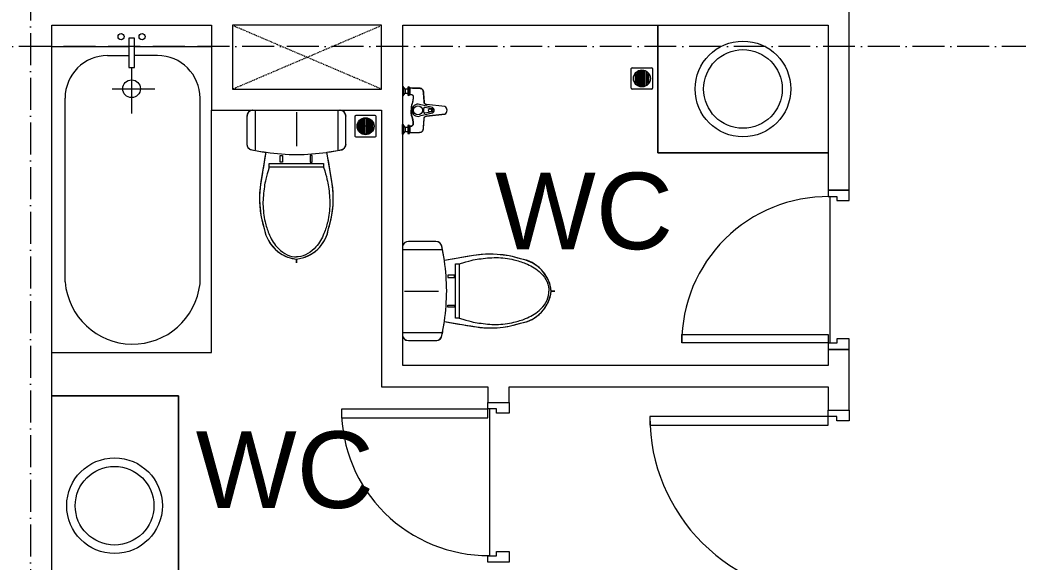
# Model space of a CAD drawing. Header units: millimetres. Extents: x -20144 to 122974, y -38328 to 48263.
# Drawn here: x 32351 to 37044, y 3925 to 6475 of the extents above; entities that cross this region are included whole.
import ezdxf

# ---------------------------------------------------------------- set-up
doc = ezdxf.new("R2010")
doc.units = ezdxf.units.MM
doc.linetypes.add('Dash', pattern=[6.35, 3.175, -3.175])
doc.linetypes.add('Grid Line', pattern=[4.2, 3, -0.6, 0, -0.6])
for name, color, linetype, lineweight in [('A-DETL-GENF', 31, 'Continuous', 5), ('A-DETL-GENF-HDLN', 161, 'Dash', 5), ('CHU', 181, 'Continuous', 5), ('CUA', 31, 'Continuous', 9), ('DIM', 1, 'Continuous', 5), ('DIM-200', 1, 'Continuous', 5), ('NET-CAT', 3, 'Continuous', 15), ('NET-THAY', 2, 'Continuous', 9), ('THIET-BI', 44, 'Continuous', 5), ('TRUC', 225, 'Continuous', 5)]:
    doc.layers.add(name, color=color, linetype=linetype, lineweight=lineweight)
doc.styles.add('Arial_3', font='arial_0.ttf', dxfattribs={"height": 400})
doc.styles.add('Arial_4', font='arial_0.ttf', dxfattribs={"height": 360})
doc.dimstyles.new('Diagonal_-_2mm_Arial', dxfattribs={"dimscale": 304.8, "dimtxt": 408.10376, "dimasz": 0.984252, "dimexe": 0.656168, "dimexo": 4.593176, "dimgap": 0.098425, "dimtad": 1, "dimdec": 0, "dimzin": 0, "dimdsep": 46, "dimtxsty": 'Arial_3', "dimblk1": 'OBLIQUE', "dimblk2": 'OBLIQUE', "dimsah": 1, "dimcen": 0.09, "dimdle": 0.656168, "dimazin": 0, "dimtfac": 1, "dimtdec": 4, "dimtix": 1, "dimtmove": 0, "dimatfit": 3, "dimfxl": 0, "dimtvp": 1, "dimtolj": 1, "dimtzin": 0, "dimlwd": 9, "dimlwe": 9, "dimarcsym": 0})

# ---------------------------------------------------------------- blocks, each defined once
blk = doc.blocks.new('CUA WC - Type 1-1365096-MẶT BẰNG TẦNG 5 ĐẾN TẦNG 22')
at = {"layer": 'CUA'}
for p, q in [((-242.5, 740.3), (-202.5, 740.3)), ((-242.5, 52.3), (-242.5, 740.3)), ((-202.5, 740.3), (-202.5, 52.3)), ((-202.5, 52.3), (-242.5, 52.3))]:
    blk.add_line(p, q, dxfattribs=at)
at = {"layer": 'CUA', "lineweight": 5}
for p, q in [((-243.5, 52.3), (-273.5, 52.3)), ((-273.5, 52.3), (-273.5, -47.7)), ((-243.5, 11.3), (-243.5, 52.3)), ((476.5, 52.3), (446.5, 52.3)), ((446.5, 52.3), (446.5, 11.3)), ((476.5, -47.7), (476.5, 52.3)), ((-223.5, 11.3), (-243.5, 11.3)), ((-223.5, -47.7), (-223.5, 11.3)), ((446.5, 11.3), (426.5, 11.3)), ((426.5, 11.3), (426.5, -47.7)), ((-273.5, -47.7), (-223.5, -47.7)), ((426.5, -47.7), (476.5, -47.7))]:
    blk.add_line(p, q, dxfattribs=at)
blk.add_arc((-242.5, 52.3), 688, 359.5, 90, dxfattribs=at)
blk = doc.blocks.new('CUA WC - Type 1-1365100-MẶT BẰNG TẦNG 5 ĐẾN TẦNG 22')
at = {"layer": 'CUA', "lineweight": 5}
for p, q in [((-273.5, -52.3), (-273.5, 47.7)), ((-273.5, 47.7), (-223.5, 47.7)), ((-223.5, 47.7), (-223.5, -11.3)), ((426.5, 47.7), (476.5, 47.7)), ((426.5, -11.3), (426.5, 47.7)), ((476.5, 47.7), (476.5, -52.3)), ((-243.5, -11.3), (-243.5, -52.3)), ((-223.5, -11.3), (-243.5, -11.3)), ((446.5, -11.3), (426.5, -11.3)), ((446.5, -52.3), (446.5, -11.3)), ((-243.5, -52.3), (-273.5, -52.3)), ((476.5, -52.3), (446.5, -52.3))]:
    blk.add_line(p, q, dxfattribs=at)
at = {"layer": 'CUA'}
for p, q in [((-202.5, -52.3), (-242.5, -52.3)), ((-242.5, -52.3), (-242.5, -740.3)), ((-202.5, -740.3), (-202.5, -52.3)), ((-242.5, -740.3), (-202.5, -740.3))]:
    blk.add_line(p, q, dxfattribs=at)
at = {"layer": 'CUA', "lineweight": 5}
blk.add_arc((-242.5, -52.3), 688, 270, 0.5, dxfattribs=at)
blk = doc.blocks.new('CUA PHONG NGU - Type 1-1365695-MẶT BẰNG TẦNG 5 ĐẾN TẦNG 22')
at = {"layer": 'CUA', "lineweight": 5}
for p, q in [((-348.5, -52.3), (-348.5, 47.7)), ((-348.5, 47.7), (-298.5, 47.7)), ((-298.5, 47.7), (-298.5, -11.3)), ((501.5, 47.7), (551.5, 47.7)), ((501.5, -11.3), (501.5, 47.7)), ((551.5, 47.7), (551.5, -52.3)), ((-318.5, -11.3), (-318.5, -52.3)), ((-298.5, -11.3), (-318.5, -11.3)), ((521.5, -11.3), (501.5, -11.3)), ((521.5, -52.3), (521.5, -11.3)), ((-318.5, -52.3), (-348.5, -52.3)), ((551.5, -52.3), (521.5, -52.3))]:
    blk.add_line(p, q, dxfattribs=at)
at = {"layer": 'CUA'}
for p, q in [((-277.5, -52.3), (-317.5, -52.3)), ((-317.5, -52.3), (-317.5, -890.3)), ((-277.5, -890.3), (-277.5, -52.3)), ((-317.5, -890.3), (-277.5, -890.3))]:
    blk.add_line(p, q, dxfattribs=at)
at = {"layer": 'CUA', "lineweight": 5}
blk.add_arc((-317.5, -52.3), 838, 270, 0.5, dxfattribs=at)
blk = doc.blocks.new('X-XI1 - X-XI-1381924-MẶT BẰNG TẦNG 5 ĐẾN TẦNG 22')
at = {"layer": 'THIET-BI'}
for p, q in [((-230.6, -16.8), (-233.2, -33.2)), ((-233.2, -29), (-233.2, -157.9)), ((-233.2, -29), (-233.2, -157.9)), ((-233.2, -33.2), (-233.2, -45)), ((-233.2, -45), (-233.2, -157.9)), ((-227.9, -12.2), (-230.6, -16.8)), ((-222, -6.1), (-227.9, -12.2)), ((-212.4, -1.2), (-222, -6.1)), ((-206, -0.2), (-212.4, -1.2)), ((-194.6, -0.2), (-194.6, -185.7)), ((0, -9.4), (0, -169.7)), ((194.6, -0.2), (194.6, -186.1)), ((215, -2.1), (205.5, -0.2)), ((219.3, -4.2), (215, -2.1)), ((224.8, -8.5), (219.3, -4.2)), ((227.7, -12), (224.8, -8.5)), ((231.6, -19.3), (227.7, -12)), ((233.2, -29), (231.6, -19.3)), ((233.2, -157.9), (233.2, -29)), ((233.2, -157.9), (233.2, -29)), ((233.2, -157.9), (233.2, -29)), ((-233.2, -157.9), (-232.9, -162.1)), ((-232.9, -162.1), (-231, -169.1)), ((-231, -169.1), (-228, -174.5)), ((-228, -174.5), (-224.2, -178.9)), ((-224.2, -178.9), (-216.9, -183.9)), ((-216.9, -183.9), (-209.4, -186.4)), ((-209.4, -186.4), (-202.4, -187.7)), ((143.8, -197.5), (212.9, -185.5)), ((212.9, -185.5), (220.8, -181.7)), ((220.8, -181.7), (226.5, -176.5)), ((226.5, -176.5), (231.9, -166.7)), ((231.9, -166.7), (233.2, -157.9)), ((-202.4, -187.7), (-192, -189.7)), ((-192, -189.7), (-184.2, -191.1)), ((-184.2, -191.1), (-168, -193.8)), ((-168, -193.8), (-149.9, -196.6)), ((-143.8, -197.5), (-166.7, -335.2)), ((-143.8, -197.5), (-166.7, -335.2)), ((-147.8, -221.1), (-155.3, -266.3)), ((-149.9, -196.6), (-143.8, -197.5)), ((-143.8, -197.5), (-147.8, -221.1)), ((-76.6, -213.5), (-66.1, -213.5)), ((-76.6, -245), (-76.6, -213.5)), ((-66.1, -213.5), (-66.1, -245)), ((64, -213.5), (64, -245)), ((74.4, -213.5), (64, -213.5)), ((74.4, -245), (74.4, -213.5)), ((166.7, -335.2), (143.8, -197.5)), ((166.7, -335.2), (143.8, -197.5)), ((146.9, -216.1), (143.8, -197.5)), ((151.8, -245.3), (146.9, -216.1)), ((-157.7, -280.9), (-161.5, -303.8)), ((-155.3, -266.3), (-157.7, -280.9)), ((-127.7, -249.9), (127.7, -249.9)), ((-127.7, -267.8), (-127.7, -249.9)), ((-8.6, -267.8), (-127.7, -267.8)), ((-66.1, -245), (-76.6, -245)), ((127.7, -267.8), (-8.6, -267.8)), ((64, -245), (74.4, -245)), ((127.7, -249.9), (127.7, -267.8)), ((157.2, -277.8), (151.8, -245.3)), ((161.7, -304.9), (157.2, -277.8)), ((-164.6, -322), (-168.9, -349)), ((-161.5, -303.8), (-164.6, -322)), ((166.7, -335.2), (161.7, -304.9)), ((-171, -365.1), (-172.5, -383)), ((-168.9, -349), (-171, -365.1)), ((171.6, -371), (166.7, -335.2)), ((173.2, -395.8), (171.6, -371)), ((-172.5, -383), (-173.5, -402.2)), ((-173.5, -402.2), (-173.1, -436.1)), ((173.5, -426.5), (173.2, -395.8)), ((-173.1, -436.1), (-172.5, -446.5)), ((-172.5, -446.5), (-169.6, -474.8)), ((165.2, -502.3), (172.5, -446.5)), ((172.5, -446.5), (173.5, -426.5)), ((-169.6, -474.8), (-166.5, -495.3)), ((-166.5, -495.3), (-161.1, -520.9)), ((161.7, -518.5), (165.2, -502.3)), ((-161.1, -520.9), (-151.4, -555.9)), ((-151.4, -555.9), (-143.5, -587)), ((145.5, -581), (151.4, -555.9)), ((151.4, -555.9), (155.1, -543.7)), ((155.1, -543.7), (161.7, -518.5)), ((-143.5, -587), (-131.8, -612.8)), ((131.6, -613.2), (145.5, -581)), ((-131.8, -612.8), (-121.7, -628.9)), ((-121.7, -628.9), (-100.2, -653.8)), ((-100.2, -653.8), (-87.5, -664.8)), ((86, -665.9), (100.2, -653.8)), ((100.2, -653.8), (114.1, -638.9)), ((114.1, -638.9), (131.6, -613.2)), ((-87.5, -664.8), (-69.9, -676.9)), ((-69.9, -676.9), (-49.6, -687.2)), ((-49.6, -687.2), (-19.9, -696.9)), ((-19.9, -696.9), (0, -700.2)), ((0, -700.2), (34.6, -692.9)), ((0, -700.2), (0, -702.7)), ((0, -712.5), (0, -700.2)), ((0, -700.3), (0, -710.2)), ((0, -702.7), (0, -715.9)), ((34.6, -692.9), (60.8, -681.9)), ((60.8, -681.9), (86, -665.9)), ((0, -710.2), (0, -716.9)), ((0, -717.2), (0, -712.5)), ((0, -716.9), (0, -717.2))]:
    blk.add_line(p, q, dxfattribs=at)
for centre, radius, start, end in [((-204.3, -29), 29, 91.2985, 180), ((-204.3, -29), 29, 93.7205, 180), ((204.3, -29), 29, 0, 88.7015), ((204.3, -29), 29, 360, 86.2795), ((-204.3, -157.9), 29, 180, 259.8599), ((-204.3, -157.9), 29, 180, 259.8599), ((18.1, 960), 1168.8, 258.7762, 262.0348), ((18.1, 960), 1168.8, 258.7762, 262.0348), ((-18.1, 960), 1168.8, 277.9652, 281.2238), ((-18.1, 960), 1168.8, 277.9652, 281.2238), ((204.3, -157.9), 29, 280.1401, 360), ((204.3, -157.9), 29, 280.1401, 0), ((18.1, 960), 1168.8, 262.1447, 269.1633), ((-16, 957.7), 1166.4, 270.8375, 277.7683), ((287.1, -414.4), 460.7, 170.0941, 197.8856), ((287.1, -414.4), 460.7, 170.0941, 197.8856), ((-287.1, -414.4), 460.7, 342.1144, 9.9059), ((-287.1, -414.4), 460.7, 342.1144, 9.9059), ((18.2, -529.6), 171.6, 188.8267, 263.9098), ((18.2, -529.6), 171.6, 188.8267, 263.9098), ((-18.2, -529.6), 171.6, 276.0902, 351.1733), ((-18.2, -529.6), 171.6, 276.0902, 351.1733)]:
    blk.add_arc(centre, radius, start, end, dxfattribs=at)
for points in [[(-127.7, -267.8), (-143.4, -315.6), (-152.2, -364.8), (-160.3, -442.2), (-151, -516.8), (-129.6, -585.3), (-93.5, -652), (-37.5, -689.3), (-2.9, -689.4), (0, -689.4)], [(127.7, -267.8), (143.4, -315.6), (152.2, -364.8), (160.3, -442.2), (151, -516.8), (129.6, -585.3), (93.5, -652), (37.5, -689.3), (2.9, -689.4), (0, -689.4)]]:
    blk.add_open_spline(points, degree=3, knots=[12.724379, 12.724379, 12.724379, 12.724379, 75.096459, 151.912755, 228.70098, 282.501534, 351.034079, 439.49288, 447.51098, 447.51098, 447.51098, 447.51098], dxfattribs=at)
blk = doc.blocks.new('X-XI1 - X-XI-V3-MẶT BẰNG TẦNG 5 ĐẾN TẦNG 22')
at = {"layer": 'THIET-BI'}
for p, q in [((-230.6, -16.8), (-233.2, -33.2)), ((-233.2, -29), (-233.2, -157.9)), ((-233.2, -29), (-233.2, -157.9)), ((-233.2, -33.2), (-233.2, -45)), ((-233.2, -45), (-233.2, -157.9)), ((-227.9, -12.2), (-230.6, -16.8)), ((-222, -6.1), (-227.9, -12.2)), ((-213.6, -1.8), (-222, -6.1)), ((-194.6, -1.8), (-194.6, -185.7)), ((0, -9.4), (0, -169.7)), ((194.6, -1.8), (194.6, -186.1)), ((219.3, -4.2), (215, -2.1)), ((224.8, -8.5), (219.3, -4.2)), ((227.7, -12), (224.8, -8.5)), ((231.6, -19.3), (227.7, -12)), ((233.2, -29), (231.6, -19.3)), ((233.2, -157.9), (233.2, -29)), ((233.2, -157.9), (233.2, -29)), ((233.2, -157.9), (233.2, -29)), ((-233.2, -157.9), (-232.9, -162.1)), ((-232.9, -162.1), (-231, -169.1)), ((-231, -169.1), (-228, -174.5)), ((-228, -174.5), (-224.2, -178.9)), ((-224.2, -178.9), (-216.9, -183.9)), ((-216.9, -183.9), (-209.4, -186.4)), ((-209.4, -186.4), (-202.4, -187.7)), ((143.8, -197.5), (212.9, -185.5)), ((212.9, -185.5), (220.8, -181.7)), ((220.8, -181.7), (226.5, -176.5)), ((226.5, -176.5), (231.9, -166.7)), ((231.9, -166.7), (233.2, -157.9)), ((-202.4, -187.7), (-192, -189.7)), ((-192, -189.7), (-184.2, -191.1)), ((-184.2, -191.1), (-168, -193.8)), ((-168, -193.8), (-149.9, -196.6)), ((-143.8, -197.5), (-166.7, -335.2)), ((-143.8, -197.5), (-166.7, -335.2)), ((-147.8, -221.1), (-155.3, -266.3)), ((-149.9, -196.6), (-143.8, -197.5)), ((-143.8, -197.5), (-147.8, -221.1)), ((-76.6, -213.5), (-66.1, -213.5)), ((-76.6, -245), (-76.6, -213.5)), ((-66.1, -213.5), (-66.1, -245)), ((64, -213.5), (64, -245)), ((74.4, -213.5), (64, -213.5)), ((74.4, -245), (74.4, -213.5)), ((166.7, -335.2), (143.8, -197.5)), ((166.7, -335.2), (143.8, -197.5)), ((146.9, -216.1), (143.8, -197.5)), ((151.8, -245.3), (146.9, -216.1)), ((-157.7, -280.9), (-161.5, -303.8)), ((-155.3, -266.3), (-157.7, -280.9)), ((-127.7, -249.9), (127.7, -249.9)), ((-127.7, -267.8), (-127.7, -249.9)), ((-8.6, -267.8), (-127.7, -267.8)), ((-66.1, -245), (-76.6, -245)), ((127.7, -267.8), (-8.6, -267.8)), ((64, -245), (74.4, -245)), ((127.7, -249.9), (127.7, -267.8)), ((157.2, -277.8), (151.8, -245.3)), ((161.7, -304.9), (157.2, -277.8)), ((-164.6, -322), (-168.9, -349)), ((-161.5, -303.8), (-164.6, -322)), ((166.7, -335.2), (161.7, -304.9)), ((-171, -365.1), (-172.5, -383)), ((-168.9, -349), (-171, -365.1)), ((171.6, -371), (166.7, -335.2)), ((173.2, -395.8), (171.6, -371)), ((-172.5, -383), (-173.5, -402.2)), ((-173.5, -402.2), (-173.1, -436.1)), ((173.5, -426.5), (173.2, -395.8)), ((-173.1, -436.1), (-172.5, -446.5)), ((-172.5, -446.5), (-169.6, -474.8)), ((165.2, -502.3), (172.5, -446.5)), ((172.5, -446.5), (173.5, -426.5)), ((-169.6, -474.8), (-166.5, -495.3)), ((-166.5, -495.3), (-161.1, -520.9)), ((161.7, -518.5), (165.2, -502.3)), ((-161.1, -520.9), (-151.4, -555.9)), ((-151.4, -555.9), (-143.5, -587)), ((145.5, -581), (151.4, -555.9)), ((151.4, -555.9), (155.1, -543.7)), ((155.1, -543.7), (161.7, -518.5)), ((-143.5, -587), (-131.8, -612.8)), ((131.6, -613.2), (145.5, -581)), ((-131.8, -612.8), (-121.7, -628.9)), ((-121.7, -628.9), (-100.2, -653.8)), ((-100.2, -653.8), (-87.5, -664.8)), ((86, -665.9), (100.2, -653.8)), ((100.2, -653.8), (114.1, -638.9)), ((114.1, -638.9), (131.6, -613.2)), ((-87.5, -664.8), (-69.9, -676.9)), ((-69.9, -676.9), (-49.6, -687.2)), ((-49.6, -687.2), (-19.9, -696.9)), ((-19.9, -696.9), (0, -700.2)), ((0, -700.2), (34.6, -692.9)), ((0, -700.2), (0, -702.7)), ((0, -712.5), (0, -700.2)), ((0, -700.3), (0, -710.2)), ((0, -702.7), (0, -715.9)), ((34.6, -692.9), (60.8, -681.9)), ((60.8, -681.9), (86, -665.9)), ((0, -710.2), (0, -716.9)), ((0, -717.2), (0, -712.5)), ((0, -716.9), (0, -717.2))]:
    blk.add_line(p, q, dxfattribs=at)
for centre, radius, start, end in [((-204.3, -29), 29, 99.5255, 180), ((-204.3, -29), 29, 109.1929, 180), ((204.3, -29), 29, 0, 80.4745), ((204.3, -29), 29, 360, 70.8071), ((-204.3, -157.9), 29, 180, 259.8599), ((-204.3, -157.9), 29, 180, 259.8599), ((18.1, 960), 1168.8, 258.7762, 262.0348), ((18.1, 960), 1168.8, 258.7762, 262.0348), ((-18.1, 960), 1168.8, 277.9652, 281.2238), ((-18.1, 960), 1168.8, 277.9652, 281.2238), ((204.3, -157.9), 29, 280.1401, 360), ((204.3, -157.9), 29, 280.1401, 0), ((18.1, 960), 1168.8, 262.1447, 269.1633), ((-16, 957.7), 1166.4, 270.8375, 277.7683), ((287.1, -414.4), 460.7, 170.0941, 197.8856), ((287.1, -414.4), 460.7, 170.0941, 197.8856), ((-287.1, -414.4), 460.7, 342.1144, 9.9059), ((-287.1, -414.4), 460.7, 342.1144, 9.9059), ((18.2, -529.6), 171.6, 188.8267, 263.9098), ((18.2, -529.6), 171.6, 188.8267, 263.9098), ((-18.2, -529.6), 171.6, 276.0902, 351.1733), ((-18.2, -529.6), 171.6, 276.0902, 351.1733)]:
    blk.add_arc(centre, radius, start, end, dxfattribs=at)
for points in [[(-127.7, -267.8), (-143.4, -315.6), (-152.2, -364.8), (-160.3, -442.2), (-151, -516.8), (-129.6, -585.3), (-93.5, -652), (-37.5, -689.3), (-2.9, -689.4), (0, -689.4)], [(127.7, -267.8), (143.4, -315.6), (152.2, -364.8), (160.3, -442.2), (151, -516.8), (129.6, -585.3), (93.5, -652), (37.5, -689.3), (2.9, -689.4), (0, -689.4)]]:
    blk.add_open_spline(points, degree=3, knots=[12.724379, 12.724379, 12.724379, 12.724379, 75.096459, 151.912755, 228.70098, 282.501534, 351.034079, 439.49288, 447.51098, 447.51098, 447.51098, 447.51098], dxfattribs=at)
blk = doc.blocks.new('X-SEN - X-SEN-1305592-MẶT BẰNG TẦNG 5 ĐẾN TẦNG 22')
at = {"layer": 'THIET-BI'}
for p, q in [((-67.5, 0), (-112.5, 0)), ((-112.5, 0), (-112.5, -3.8)), ((-112.5, 0), (-67.5, 0)), ((-112.5, -3.8), (-112.5, 0)), ((-67.5, -3.8), (-67.5, 0)), ((-67.5, 0), (-67.5, -3.8)), ((112.5, 0), (67.5, 0)), ((67.5, 0), (67.5, -3.8)), ((67.5, 0), (67.5, -3.8)), ((112.5, 0), (67.5, 0)), ((112.5, -3.8), (112.5, 0)), ((112.5, -3.8), (112.5, 0)), ((-112.5, -3.8), (-99.9, -12.6)), ((-67.5, -3.8), (-112.5, -3.8)), ((-112.5, -3.8), (-99.9, -12.6)), ((-99.9, -25.3), (-107.2, -25.3)), ((-72.8, -25.3), (-107.2, -25.3)), ((-107.2, -34.3), (-105.1, -34.3)), ((-107.2, -34.3), (-72.8, -34.3)), ((-105.1, -34.3), (-105.1, -37.2)), ((-105.1, -34.3), (-105.1, -37.2)), ((-74.9, -34.3), (-105.1, -34.3)), ((-105.1, -37.2), (-74.9, -37.2)), ((-99.9, -12.6), (-99.9, -25.3)), ((-99.9, -12.6), (-80.1, -12.6)), ((-80.1, -12.6), (-99.9, -12.6)), ((-99.9, -12.6), (-99.9, -25.3)), ((-80.1, -12.6), (-67.5, -3.8)), ((-80.1, -12.6), (-67.5, -3.8)), ((-80.1, -25.3), (-80.1, -12.6)), ((-80.1, -25.3), (-80.1, -12.6)), ((-72.8, -25.3), (-80.1, -25.3)), ((-74.9, -37.2), (-74.9, -34.3)), ((-74.9, -34.3), (-72.8, -34.3)), ((-74.9, -37.2), (-74.9, -34.3)), ((67.5, -3.8), (80.1, -12.6)), ((112.5, -3.8), (67.5, -3.8)), ((67.5, -3.8), (80.1, -12.6)), ((80.1, -25.3), (72.8, -25.3)), ((107.2, -25.3), (72.8, -25.3)), ((72.8, -34.3), (74.9, -34.3)), ((72.8, -34.3), (107.2, -34.3)), ((74.9, -34.3), (74.9, -37.2)), ((74.9, -34.3), (74.9, -37.2)), ((105.1, -34.3), (74.9, -34.3)), ((74.9, -37.2), (105.1, -37.2)), ((80.1, -12.6), (80.1, -25.3)), ((99.9, -12.6), (80.1, -12.6)), ((80.1, -12.6), (99.9, -12.6)), ((99.9, -12.6), (80.1, -12.6)), ((80.1, -12.6), (80.1, -25.3)), ((99.9, -12.6), (112.5, -3.8)), ((99.9, -12.6), (112.5, -3.8)), ((99.9, -25.3), (99.9, -12.6)), ((99.9, -25.3), (99.9, -12.6)), ((107.2, -25.3), (99.9, -25.3)), ((105.1, -37.2), (105.1, -34.3)), ((105.1, -34.3), (107.2, -34.3)), ((105.1, -37.2), (105.1, -34.3)), ((-12.9, -141.7), (-27.6, -80.8)), ((12.9, -141.7), (27.6, -80.8)), ((-27.3, -113.1), (-17.5, -199.2)), ((-17.5, -199.2), (-27.3, -113.1)), ((-7.7, -139.6), (-13.8, -105.5)), ((7.7, -139.6), (13.8, -105.5)), ((17.5, -199.2), (27.3, -113.1)), ((17.5, -199.2), (27.3, -113.1))]:
    blk.add_line(p, q, dxfattribs=at)
for centre, radius in [((0, -73.2), 21.5), ((0, -130.1), 7.2)]:
    blk.add_circle(centre, radius, dxfattribs=at)
for centre, radius, start, end in [((-102.9, -29.8), 6.9, 148.0246, 211.9754), ((-102.9, -29.8), 6.9, 148.0246, 211.9754), ((-107.2, -27.1), 1.8, 90, 148.0246), ((-107.2, -27.1), 1.8, 90, 148.0246), ((-107.2, -32.5), 1.8, 211.9754, 270), ((-107.2, -32.5), 1.8, 211.9754, 270), ((-112.5, -29.8), 6.9, 319.2845, 40.7155), ((-94.4, -29.8), 6.9, 139.2845, 220.7155), ((-85.4, -29.8), 6.9, 319.2845, 40.7155), ((-67.5, -29.8), 6.9, 139.2845, 220.7155), ((-72.8, -27.1), 1.8, 31.9754, 90), ((-72.8, -27.1), 1.8, 31.9754, 90), ((-72.8, -32.5), 1.8, 270, 328.0246), ((-72.8, -32.5), 1.8, 270, 328.0246), ((-77.1, -29.8), 6.9, 328.0246, 31.9754), ((-77.1, -29.8), 6.9, 328.0246, 31.9754), ((-0.4, -73.2), 28.3, 89.2517, 195.6693), ((0.4, -73.2), 28.3, 344.3307, 90.7483), ((77.1, -29.8), 6.9, 148.0246, 211.9754), ((77.1, -29.8), 6.9, 148.0246, 211.9754), ((72.8, -27.1), 1.8, 90, 148.0246), ((72.8, -27.1), 1.8, 90, 148.0246), ((72.8, -32.5), 1.8, 211.9754, 270), ((72.8, -32.5), 1.8, 211.9754, 270), ((67.5, -29.8), 6.9, 319.2845, 40.7155), ((85.6, -29.8), 6.9, 139.2845, 220.7155), ((94.6, -29.8), 6.9, 319.2845, 40.7155), ((112.5, -29.8), 6.9, 139.2845, 220.7155), ((107.2, -27.1), 1.8, 31.9754, 90), ((107.2, -27.1), 1.8, 31.9754, 90), ((107.2, -32.5), 1.8, 270, 328.0246), ((107.2, -32.5), 1.8, 270, 328.0246), ((102.9, -29.8), 6.9, 328.0246, 31.9754), ((102.9, -29.8), 6.9, 328.0246, 31.9754), ((-9.4, -104.7), 4.5, 74.0703, 190.1556), ((-0.4, -73.2), 28.3, 254.0703, 270.7483), ((0, -136.6), 8.24, 201.1294, 338.8706), ((0.4, -73.2), 28.3, 269.2517, 285.9297), ((9.4, -104.7), 4.5, 349.8444, 105.9297), ((0, -134.7), 14.7, 208.4144, 331.5856), ((0, -191), 19.3, 205.0481, 334.9519), ((0, -191), 19.3, 205.0481, 334.9519)]:
    blk.add_arc(centre, radius, start, end, dxfattribs=at)
for points, knots in [([(-105.1, -37.2), (-105.1, -39.1), (-104.9, -42.9), (-104.7, -48.5), (-104.5, -54.2), (-104.2, -61.7), (-103.9, -68.4), (-103.8, -73.6), (-103.7, -75.5), (-103.7, -76.7), (-103.6, -77.6), (-103.6, -78.6), (-103.6, -79.8), (-103.6, -81), (-103.5, -81.8), (-103.5, -82.3), (-103.5, -82.6), (-103.4, -83), (-103.4, -83.5), (-103.3, -84.3), (-103.2, -85.5), (-103.1, -86.6), (-102.8, -87.6), (-102.6, -88.2), (-102.3, -88.9), (-101.9, -89.7), (-101.3, -90.8), (-100.6, -91.7), (-100, -92.5), (-99, -93.6), (-97.8, -94.7), (-96.2, -95.8), (-95, -96.6), (-93.7, -97.2), (-92.4, -97.7), (-91.2, -98.1), (-90.3, -98.4), (-89.6, -98.5), (-88.9, -98.7), (-88, -98.8), (-86.8, -99), (-85.6, -99.1), (-84.7, -99.1), (-84, -99.2), (-83.3, -99.3), (-82.3, -99.4), (-81.2, -99.5), (-79.7, -99.6), (-77.9, -99.8), (-75.5, -100), (-72.8, -100.2), (-70, -100.5), (-66.3, -100.8), (-61.6, -101.2), (-56, -101.5), (-51.7, -101.8), (-48.8, -101.9), (-47.3, -101.9), (-46.1, -101.9), (-45.1, -102), (-44.4, -102), (-43.6, -102), (-42.6, -102), (-41.4, -102), (-40.1, -102), (-39.3, -102.1), (-38.8, -102.1), (-38.5, -102.2), (-38.1, -102.2), (-37.6, -102.3), (-36.8, -102.4), (-35.6, -102.6), (-34.3, -103), (-33.2, -103.5), (-32.5, -104), (-31.7, -104.6), (-30.5, -105.7), (-29, -107.6), (-27.9, -110.1), (-27.4, -112), (-27.3, -113.1)], [0, 0, 0, 0, 0.041667, 0.083333, 0.125, 0.166667, 0.25, 0.270833, 0.28125, 0.291667, 0.296875, 0.302083, 0.3125, 0.322917, 0.328125, 0.330729, 0.333333, 0.335938, 0.338542, 0.34375, 0.354167, 0.364583, 0.369792, 0.375, 0.380208, 0.385417, 0.395833, 0.40625, 0.411458, 0.416667, 0.4375, 0.447917, 0.458333, 0.46875, 0.479167, 0.489583, 0.494792, 0.5, 0.505208, 0.510417, 0.520833, 0.53125, 0.536458, 0.541667, 0.546875, 0.552083, 0.5625, 0.572917, 0.583333, 0.604167, 0.625, 0.645833, 0.666667, 0.708333, 0.75, 0.791667, 0.802083, 0.8125, 0.822917, 0.828125, 0.833333, 0.838542, 0.84375, 0.854167, 0.864583, 0.869792, 0.872396, 0.875, 0.877604, 0.880208, 0.885417, 0.895833, 0.90625, 0.916667, 0.921875, 0.927083, 0.9375, 0.958333, 0.979167, 1, 1, 1, 1]), ([(-105.1, -37.2), (-104.5, -52.3), (-103.9, -68.7), (-103.3, -87.5), (-99.6, -93.9), (-92.4, -98.5), (-72.6, -100.1), (-54, -102.2), (-33.9, -102), (-28.7, -107.4), (-27.8, -111), (-27.3, -113.1)], [0, 0, 0, 0, 45.441328, 49.333631, 56.110562, 66.562664, 73.682324, 114.966912, 125.570438, 129.900151, 136.284558, 136.284558, 136.284558, 136.284558]), ([(0, -41), (-2, -40.9), (-5.6, -40.9), (-10.3, -41.2), (-14.4, -41.6), (-18, -42.2), (-21.2, -42.9), (-24.2, -43.7), (-27.1, -44.6), (-30, -45.4), (-32.9, -46.3), (-35.8, -47.2), (-38.8, -47.9), (-41.8, -48.6), (-45.1, -49.2), (-48.4, -49.8), (-51.8, -50.2), (-54.8, -50.5), (-56.9, -50.7), (-58.1, -50.8), (-59, -50.9), (-59.9, -51), (-60.8, -51), (-61.7, -51), (-62.4, -51), (-63, -51), (-63.6, -51), (-64.4, -50.9), (-65.1, -50.8), (-65.7, -50.7), (-66.1, -50.6), (-66.5, -50.5), (-67.1, -50.4), (-68.1, -50.1), (-69.1, -49.6), (-70.1, -49), (-71.1, -48.3), (-72, -47.4), (-72.8, -46.6), (-73.3, -45.8), (-73.8, -45.1), (-74.1, -44.3), (-74.4, -43.5), (-74.6, -42.6), (-74.7, -41.9), (-74.8, -41.3), (-74.8, -40.9), (-74.9, -40.4), (-74.9, -39.8), (-74.9, -38.8), (-74.9, -37.9), (-74.9, -37.2)], [0, 0, 0, 0, 0.041667, 0.083333, 0.125, 0.166667, 0.208333, 0.25, 0.291667, 0.333333, 0.375, 0.416667, 0.458333, 0.5, 0.541667, 0.583333, 0.625, 0.666667, 0.6875, 0.697917, 0.708333, 0.71875, 0.729167, 0.739583, 0.75, 0.755208, 0.760417, 0.770833, 0.78125, 0.786458, 0.791667, 0.796875, 0.802083, 0.8125, 0.833333, 0.84375, 0.854167, 0.875, 0.885417, 0.895833, 0.90625, 0.916667, 0.927083, 0.9375, 0.947917, 0.953125, 0.958333, 0.963542, 0.96875, 0.979167, 1, 1, 1, 1]), ([(-74.9, -37.2), (-74.9, -39.9), (-75, -44.9), (-67.9, -51.6), (-55.3, -50.7), (-39.4, -48.7), (-24.4, -43.4), (-11.8, -40.7), (0, -41)], [0, 0, 0, 0, 8.475038, 15.961674, 29.255673, 47.963091, 70.422589, 93.837243, 93.837243, 93.837243, 93.837243]), ([(74.9, -37.2), (74.9, -37.9), (74.9, -38.8), (74.9, -39.8), (74.9, -40.4), (74.8, -40.9), (74.8, -41.3), (74.7, -41.9), (74.6, -42.6), (74.4, -43.3), (74.3, -43.9), (74.1, -44.4), (73.8, -45.1), (73.3, -45.8), (72.8, -46.6), (72, -47.4), (71.1, -48.3), (70.1, -49), (69.1, -49.6), (68.1, -50.1), (67.1, -50.4), (66.5, -50.5), (66.1, -50.6), (65.7, -50.7), (65.1, -50.8), (64.4, -50.9), (63.5, -51), (62.7, -51), (62.1, -51), (61.5, -51), (60.8, -51), (59.9, -51), (59, -50.9), (58.1, -50.8), (56.9, -50.7), (54.8, -50.5), (51.8, -50.2), (47.2, -49.6), (41.8, -48.7), (36.8, -47.4), (32.9, -46.3), (30, -45.4), (27.1, -44.6), (24.2, -43.7), (21.2, -42.9), (18, -42.2), (14.4, -41.6), (10.3, -41.2), (5.6, -40.9), (2, -40.9), (0, -41)], [0, 0, 0, 0, 0.020833, 0.03125, 0.036458, 0.041667, 0.046875, 0.052083, 0.0625, 0.072917, 0.078125, 0.083333, 0.09375, 0.104167, 0.114583, 0.125, 0.145833, 0.15625, 0.166667, 0.1875, 0.197917, 0.203125, 0.208333, 0.213542, 0.21875, 0.229167, 0.239583, 0.25, 0.255208, 0.260417, 0.270833, 0.28125, 0.291667, 0.302083, 0.3125, 0.333333, 0.375, 0.416667, 0.5, 0.583333, 0.625, 0.666667, 0.708333, 0.75, 0.791667, 0.833333, 0.875, 0.916667, 0.958333, 1, 1, 1, 1]), ([(74.9, -37.2), (74.9, -39.9), (75, -44.9), (67.9, -51.6), (55.3, -50.7), (39.4, -48.7), (24.4, -43.4), (11.8, -40.7), (0, -41)], [0, 0, 0, 0, 8.475038, 15.961674, 29.255673, 47.963091, 70.422589, 93.837243, 93.837243, 93.837243, 93.837243]), ([(27.3, -113.1), (27.4, -112), (27.9, -110.1), (29, -107.6), (30.5, -105.7), (31.7, -104.6), (32.5, -104), (33.2, -103.5), (34.3, -103), (35.6, -102.6), (36.8, -102.4), (37.6, -102.3), (38.1, -102.2), (38.5, -102.2), (38.8, -102.1), (39.3, -102.1), (40.1, -102), (41.4, -102), (42.6, -102), (43.6, -102), (44.4, -102), (45.1, -102), (46.1, -101.9), (47.3, -101.9), (48.8, -101.9), (51.7, -101.8), (57.9, -101.4), (65.3, -100.9), (72.8, -100.2), (76.9, -99.8), (79.7, -99.6), (81.2, -99.5), (82.3, -99.4), (83.3, -99.3), (84, -99.2), (84.7, -99.1), (85.6, -99.1), (86.8, -99), (88, -98.8), (88.9, -98.7), (89.6, -98.5), (90.3, -98.4), (91.2, -98.1), (92.4, -97.7), (93.7, -97.2), (95, -96.6), (96.2, -95.8), (97.8, -94.7), (99.2, -93.4), (100.4, -91.9), (101.3, -90.8), (101.9, -89.7), (102.3, -88.9), (102.6, -88.2), (102.8, -87.6), (103.1, -86.6), (103.2, -85.5), (103.3, -84.3), (103.4, -83.5), (103.4, -83), (103.5, -82.6), (103.5, -82.3), (103.5, -81.8), (103.6, -81), (103.6, -79.8), (103.6, -78.6), (103.6, -77.6), (103.7, -76.7), (103.7, -75.5), (103.8, -73.6), (103.9, -70.3), (104.1, -65.5), (104.5, -54.2), (104.8, -44.8), (105.1, -37.2)], [0, 0, 0, 0, 0.020833, 0.041667, 0.0625, 0.072917, 0.078125, 0.083333, 0.09375, 0.104167, 0.114583, 0.119792, 0.122396, 0.125, 0.127604, 0.130208, 0.135417, 0.145833, 0.15625, 0.161458, 0.166667, 0.171875, 0.177083, 0.1875, 0.197917, 0.208333, 0.25, 0.333333, 0.375, 0.416667, 0.427083, 0.4375, 0.447917, 0.453125, 0.458333, 0.463542, 0.46875, 0.479167, 0.489583, 0.494792, 0.5, 0.505208, 0.510417, 0.520833, 0.53125, 0.541667, 0.552083, 0.5625, 0.583333, 0.59375, 0.604167, 0.614583, 0.619792, 0.625, 0.630208, 0.635417, 0.645833, 0.65625, 0.661458, 0.664062, 0.666667, 0.669271, 0.671875, 0.677083, 0.6875, 0.697917, 0.703125, 0.708333, 0.71875, 0.729167, 0.75, 0.791667, 0.833333, 1, 1, 1, 1]), ([(105.1, -37.2), (104.5, -52.3), (103.9, -68.7), (103.3, -87.5), (99.6, -93.9), (92.4, -98.5), (72.6, -100.1), (54, -102.2), (33.9, -102), (28.7, -107.4), (27.8, -111), (27.3, -113.1)], [0, 0, 0, 0, 45.441328, 49.333631, 56.110562, 66.562664, 73.682324, 114.966912, 125.570438, 129.900151, 136.284558, 136.284558, 136.284558, 136.284558])]:
    blk.add_open_spline(points, degree=3, knots=knots, dxfattribs=at)
blk = doc.blocks.new('X-BON TAM1 - X-BON TAM 2-1381930-MẶT BẰNG TẦNG 5 ĐẾN TẦNG 22')
at = {"layer": 'THIET-BI'}
for p, q in [((12.9, -61.4), (-12.9, -61.4)), ((-12.9, -61.4), (-12.9, -198.5)), ((12.9, -198.5), (12.9, -61.4)), ((-375, -100), (-12.9, -100)), ((12.9, -100), (375, -100)), ((-112.7, -142.6), (-12.9, -142.6)), ((121.7, -142.6), (12.9, -142.6)), ((-12.9, -198.5), (12.9, -198.5)), ((0, -198.5), (0, -415.4)), ((-91.8, -298.7), (108.5, -298.7)), ((-312.7, -1207.8), (-312.7, -342.6)), ((321.7, -1216.1), (321.7, -342.6)), ((375, -1540), (375, -400.2)), ((375, -1540), (375, -400.2)), ((-375, -1540), (375, -1540)), ((-375, -1540), (375, -1540))]:
    blk.add_line(p, q, dxfattribs=at)
for centre, radius in [((-49.4, -53.5), 14.5), ((49.4, -53.5), 14.5), ((0, -298.7), 41.7)]:
    blk.add_circle(centre, radius, dxfattribs=at)
for centre, radius, start, end in [((-112.7, -342.6), 200, 90, 180), ((121.7, -342.6), 200, 360, 90), ((4.9, -1181.3), 318.7, 184.7583, 353.7351)]:
    blk.add_arc(centre, radius, start, end, dxfattribs=at)
blk = doc.blocks.new('X-LA - X-LA 4-1383722-MẶT BẰNG TẦNG 5 ĐẾN TẦNG 22')
at = {"layer": 'THIET-BI'}
for p, q in [((-400, -0.2), (-400, -600)), ((-400, -600), (-400, -0.2)), ((-400, -600), (400, -600)), ((400, -600), (-400, -600))]:
    blk.add_line(p, q, dxfattribs=at)
for radius in [225, 185]:
    blk.add_circle((0, -300), radius, dxfattribs=at)
blk = doc.blocks.new('X-LA - X-LA 3-1383825-MẶT BẰNG TẦNG 5 ĐẾN TẦNG 22')
at = {"layer": 'THIET-BI'}
for p, q in [((516.3, -600), (516.3, -5.1)), ((516.3, -5.1), (516.3, -600)), ((-500, -600), (516.3, -600)), ((516.3, -600), (-500, -600))]:
    blk.add_line(p, q, dxfattribs=at)
for radius in [225, 185]:
    blk.add_circle((0, -300), radius, dxfattribs=at)
blk = doc.blocks.new('X-PHEU - X-PHEU-1231512-MẶT BẰNG TẦNG 5 ĐẾN TẦNG 22')
at = {"layer": 'THIET-BI'}
for p, q in [((25, 29), (25, 121)), ((29, 125), (121, 125)), ((47.5, 51.8), (47.5, 98.2)), ((52.5, 103.1), (52.5, 46.9)), ((57.5, 43.5), (57.5, 106.5)), ((62.5, 108.8), (62.5, 41.2)), ((67.5, 39.8), (67.5, 110.2)), ((72.5, 110.9), (72.5, 78.1)), ((77.5, 78.1), (77.5, 110.9)), ((82.5, 110.2), (82.5, 39.8)), ((87.5, 41.2), (87.5, 108.8)), ((92.5, 106.5), (92.5, 43.5)), ((97.5, 46.9), (97.5, 103.1)), ((102.5, 98.2), (102.5, 51.8)), ((125, 121), (125, 29)), ((42.5, 90.5), (42.5, 59.5)), ((72.5, 71.9), (72.5, 39.1)), ((77.5, 39.1), (77.5, 71.9)), ((107.5, 59.5), (107.5, 90.5)), ((121, 25), (29, 25))]:
    blk.add_line(p, q, dxfattribs=at)
blk.add_circle((75, 75), 40, dxfattribs=at)
for centre, radius, start, end in [((29, 121), 4, 90, 180), ((75, 75), 36, 139.8082, 154.5256), ((75, 75), 36, 119.0853, 128.6822), ((75, 75), 36, 102.0247, 110.3175), ((75, 75), 36, 90, 93.9821), ((75, 75), 36, 86.0179, 90), ((75, 75), 36, 69.6825, 77.9753), ((75, 75), 36, 51.3178, 60.9147), ((75, 75), 36, 25.4744, 40.1918), ((121, 121), 4, 0, 90), ((75, 75), 36, 205.4744, 220.1918), ((75, 75), 4, 128.6822, 231.3178), ((75, 75), 4, 308.6822, 51.3178), ((75, 75), 36, 319.8082, 334.5256), ((29, 29), 4, 180, 270), ((75, 75), 36, 231.3178, 240.9147), ((75, 75), 36, 249.6825, 257.9753), ((75, 75), 36, 266.0179, 270), ((75, 75), 36, 270, 273.9821), ((75, 75), 36, 282.0247, 290.3175), ((75, 75), 36, 299.0853, 308.6822), ((121, 29), 4, 270, 360)]:
    blk.add_arc(centre, radius, start, end, dxfattribs=at)
blk = doc.blocks.new('X-PHEU - X-PHEU-1365544-MẶT BẰNG TẦNG 5 ĐẾN TẦNG 22')
at = {"layer": 'THIET-BI'}
for p, q in [((25, -29), (25, -121)), ((121, -25), (29, -25)), ((52.5, -103.1), (52.5, -46.9)), ((57.5, -43.5), (57.5, -106.5)), ((62.5, -108.8), (62.5, -41.2)), ((67.5, -39.8), (67.5, -110.2)), ((72.5, -71.9), (72.5, -39.1)), ((77.5, -39.1), (77.5, -71.9)), ((82.5, -110.2), (82.5, -39.8)), ((87.5, -41.2), (87.5, -108.8)), ((92.5, -106.5), (92.5, -43.5)), ((97.5, -46.9), (97.5, -103.1)), ((125, -121), (125, -29)), ((42.5, -90.5), (42.5, -59.5)), ((47.5, -51.8), (47.5, -98.2)), ((72.5, -110.9), (72.5, -78.1)), ((77.5, -78.1), (77.5, -110.9)), ((102.5, -98.2), (102.5, -51.8)), ((107.5, -59.5), (107.5, -90.5)), ((29, -125), (121, -125))]:
    blk.add_line(p, q, dxfattribs=at)
blk.add_circle((75, -75), 40, dxfattribs=at)
for centre, radius, start, end in [((29, -29), 4, 90, 180), ((75, -75), 36, 119.0853, 128.6822), ((75, -75), 36, 102.0247, 110.3175), ((75, -75), 36, 90, 93.9821), ((75, -75), 36, 86.0179, 90), ((75, -75), 36, 69.6825, 77.9753), ((75, -75), 36, 51.3178, 60.9147), ((121, -29), 4, 0, 90), ((75, -75), 36, 139.8082, 154.5256), ((75, -75), 36, 205.4744, 220.1918), ((75, -75), 4, 128.6822, 231.3178), ((75, -75), 4, 308.6822, 51.3178), ((75, -75), 36, 25.4744, 40.1918), ((75, -75), 36, 319.8082, 334.5256), ((29, -121), 4, 180, 270), ((75, -75), 36, 231.3178, 240.9147), ((75, -75), 36, 249.6825, 257.9753), ((75, -75), 36, 266.0179, 270), ((75, -75), 36, 270, 273.9821), ((75, -75), 36, 282.0247, 290.3175), ((75, -75), 36, 299.0853, 308.6822), ((121, -121), 4, 270, 0)]:
    blk.add_arc(centre, radius, start, end, dxfattribs=at)
blk = doc.blocks.new('Family2 - Family1-1830959-MẶT BẰNG TẦNG 5 ĐẾN TẦNG 22')
at = {"layer": 'A-DETL-GENF'}
for p, q in [((700, 300), (0, 300)), ((0, 300), (0, 0)), ((700, 0), (700, 300)), ((0, 0), (700, 0))]:
    blk.add_line(p, q, dxfattribs=at)
at = {"layer": 'A-DETL-GENF-HDLN'}
for p, q in [((0, 300), (700, 0.8)), ((0, 0), (700, 299.2))]:
    blk.add_line(p, q, dxfattribs=at)
blk = doc.blocks.new('DIMBLOCK44-MẶT BẰNG TẦNG 5 ĐẾN TẦNG 22')
at = {"layer": 'DIM-200', "lineweight": 9, "transparency": 16777216}
for p, q in [((32500.5, 2788.1), (32500.5, 2019.6)), ((32500.5, 2219.6), (32500.5, 2788.1)), ((36150.5, 2509.8), (36150.5, 2019.6)), ((36150.5, 2219.6), (36150.5, 2509.8)), ((32500.5, 2219.6), (32650.5, 2369.6)), ((36150.5, 2219.6), (36300.5, 2369.6)), ((32300.5, 2219.6), (36350.5, 2219.6)), ((32500.5, 2219.6), (32350.5, 2069.6)), ((36150.5, 2219.6), (36000.5, 2069.6))]:
    blk.add_line(p, q, dxfattribs=at)
at = {"layer": 'DIM-200', "color": 0, "lineweight": 9, "transparency": 16777216, "insert": (33710.2, 2768.9), "char_height": 400, "width": 1476.708, "attachment_point": 1, "line_spacing_factor": 0.941778, "style": 'Arial_3'}
blk.add_mtext('3650', dxfattribs=at)
blk = doc.blocks.new('_Oblique')
at = {"color": 0, "linetype": 'ByBlock', "lineweight": -2}
blk.add_line((-0.5, -0.5), (0.5, 0.5), dxfattribs=at)

msp = doc.modelspace()

# ---------------------------------------------------------------- linework, layer by layer
at = {"layer": 'NET-CAT'}
for p, q in [((36250.5, 5674.9), (36250.5, 6549.9)), ((32500.5, 6449.9), (33250.5, 6449.9)), ((32500.5, 3689.9), (32500.5, 6449.9)), ((33250.5, 6449.9), (33250.5, 6049.9)), ((34150.5, 6162.4), (34150.5, 6449.9)), ((34150.5, 6449.9), (36150.5, 6449.9)), ((36150.5, 6449.9), (36150.5, 5674.9)), ((34150.5, 5982.4), (34150.5, 6117.4)), ((33250.5, 6049.9), (34050.5, 6049.9)), ((34050.5, 6049.9), (34050.5, 4749.9)), ((34150.5, 4849.9), (34150.5, 5937.4)), ((36150.5, 5674.9), (36250.5, 5674.9)), ((36150.5, 4924.9), (36150.5, 4849.9)), ((36250.5, 4924.9), (36150.5, 4924.9)), ((36250.5, 4639.9), (36250.5, 4924.9)), ((36150.5, 4849.9), (34150.5, 4849.9)), ((34050.5, 4749.9), (34550.5, 4749.9)), ((34550.5, 4749.9), (34550.5, 4674.9)), ((34650.5, 4749.9), (36150.5, 4749.9)), ((34650.5, 4674.9), (34650.5, 4749.9)), ((36150.5, 4749.9), (36150.5, 4639.9)), ((34550.5, 4674.9), (34650.5, 4674.9)), ((36150.5, 4639.9), (36250.5, 4639.9))]:
    msp.add_line(p, q, dxfattribs=at)
at = {"layer": 'NET-THAY'}
for p, q in [((36160.5, 4954.9), (36160.5, 5644.9)), ((34560.5, 3954.9), (34560.5, 4644.9))]:
    msp.add_line(p, q, dxfattribs=at)
at = {"layer": 'TRUC', "linetype": 'Grid Line', "ltscale": 50}
for p, q in [((32400.5, 43599.9), (32400.5, -4500.1)), ((43000.5, 6349.9), (-12092.4, 6349.9))]:
    msp.add_line(p, q, dxfattribs=at)

# ---------------------------------------------------------------- block references
at = {"layer": 'A-DETL-GENF'}
msp.add_blockref('Family2 - Family1-1830959-MẶT BẰNG TẦNG 5 ĐẾN TẦNG 22', (33350.5, 6149.9), dxfattribs=at)
at = {"layer": 'CUA'}
for name, p, rotation in [('CUA WC - Type 1-1365096-MẶT BẰNG TẦNG 5 ĐẾN TẦNG 22', (36202.8, 5198.5), 89.99999999999993), ('CUA WC - Type 1-1365100-MẶT BẰNG TẦNG 5 ĐẾN TẦNG 22', (34602.8, 4401.4), 270), ('CUA PHONG NGU - Type 1-1365695-MẶT BẰNG TẦNG 5 ĐẾN TẦNG 22', (36202.8, 4291.4), 269.9999999999999)]:
    msp.add_blockref(name, p, dxfattribs=dict(at, rotation=rotation))
at = {"layer": 'THIET-BI'}
for name, p in [('X-LA - X-LA 4-1383722-MẶT BẰNG TẦNG 5 ĐẾN TẦNG 22', (35750.5, 6450.2)), ('X-BON TAM1 - X-BON TAM 2-1381930-MẶT BẰNG TẦNG 5 ĐẾN TẦNG 22', (32875.5, 6450.2)), ('X-PHEU - X-PHEU-1231512-MẶT BẰNG TẦNG 5 ĐẾN TẦNG 22', (35200.5, 6124.9)), ('X-XI1 - X-XI-1381924-MẶT BẰNG TẦNG 5 ĐẾN TẦNG 22', (33650.5, 6050.2))]:
    msp.add_blockref(name, p, dxfattribs=at)
for name, p, rotation in [('X-SEN - X-SEN-1305592-MẶT BẰNG TẦNG 5 ĐẾN TẦNG 22', (34148.7, 6049.9), 89.99999999999997), ('X-PHEU - X-PHEU-1365544-MẶT BẰNG TẦNG 5 ĐẾN TẦNG 22', (34050.5, 5899.9), 180), ('X-XI1 - X-XI-V3-MẶT BẰNG TẦNG 5 ĐẾN TẦNG 22', (34148.7, 5199.9), 89.9999999999999), ('X-LA - X-LA 3-1383825-MẶT BẰNG TẦNG 5 ĐẾN TẦNG 22', (32495.4, 4189.9), 90)]:
    msp.add_blockref(name, p, dxfattribs=dict(at, rotation=rotation))

# ---------------------------------------------------------------- texts
at = {"layer": 'CHU', "color": 7, "char_height": 360, "width": 868.6, "attachment_point": 3, "line_spacing_factor": 0.936439, "style": 'Arial_4'}
for insert in [(35421.8, 5756.7), (34014.9, 4539.3)]:
    msp.add_mtext('\\pt2540.0016,5079.9996,7620.0012,10159.9992,12700.0008,15239.9988,17780.0004,20319.9984,22860,25400.0016,27939.9996,30480.0012,33019.9992,35560.0008,38099.9988,40640.0004,43179.9984,45720,48260.0016,50799.9996,53340.0012,55879.9992,58420.0008,60959.9988,63500.0004,66039.9984,68580,71120.0016,73659.9996,76200.0012,78739.9992,81280.0008;WC', dxfattribs=dict(at, insert=insert))

# ---------------------------------------------------------------- dimensions: what is measured, and where the dimension line sits
at = {"layer": 'DIM', "lineweight": 9}
dim = msp.add_linear_dim(base=(36150.5, 2219.6), p1=(32500.5, 4188.1), p2=(36150.5, 3909.8), dimstyle='Diagonal_-_2mm_Arial', override={"dimpost": '<>', "dimfxl": 3660.587701}, dxfattribs=at)
dim.commit()
dim.dimension.update_dxf_attribs({"geometry": 'DIMBLOCK44-MẶT BẰNG TẦNG 5 ĐẾN TẦNG 22', "text_midpoint": (34325.5, 2454)})

doc.saveas('drawing.dxf')
